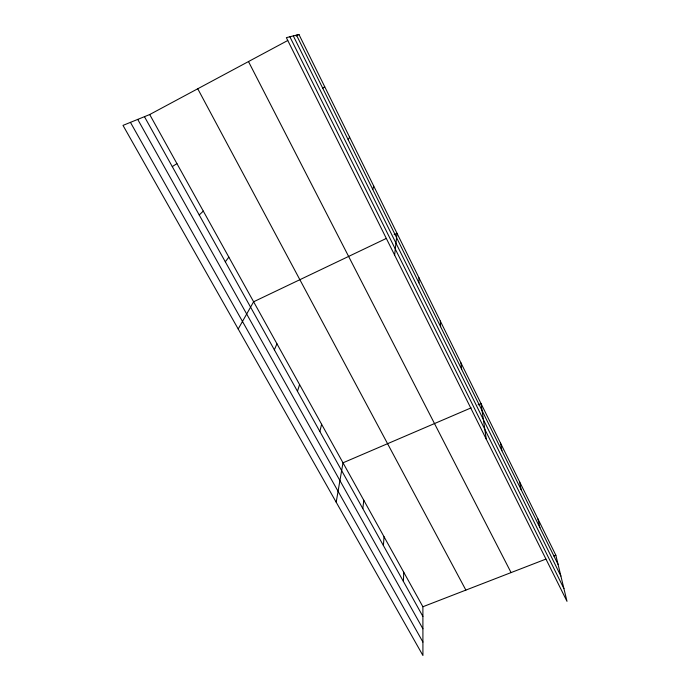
<?xml version="1.0" encoding="UTF-8"?>
<svg xmlns="http://www.w3.org/2000/svg" width="690" height="690" viewBox="0 0 690 690"><rect width="100%" height="100%" fill="white"/><g stroke="black" fill="none" stroke-linecap="round" stroke-linejoin="round"><path stroke-width="1.03" d="M418.925 282.857L418.994 277.82M403.417 581.472L403.728 572.208M383.399 545.54L384.037 536.742M394.628 255.093L397.035 233.323L394.128 234.704M362.819 508.599L363.803 500.284M336.185 502.191L342.999 462.809L471.141 407.85M319.867 431.517L321.609 424.264M372.773 189.474L373.695 186.015M297.45 391.273L299.598 384.615M274.361 349.83L276.94 343.801M348.191 139.734L349.597 137.163M238.197 329.001L253.618 301.772L386.383 238.404M225.302 261.786L228.847 257.146M199.22 214.97L203.3 211.106M322.773 88.311L324.697 86.681M172.284 166.618L176.925 163.599M149.696 114.54L422.892 606.743L422.927 655.5L123.001 125.39L149.696 114.54L287.73 40.512M296.148 36.001L298.951 34.5L555.855 555.243L566.999 601.335L286.367 37.648L298.951 34.5M478.075 404.875L481.042 403.598L486.252 439.133M422.892 606.743L545.902 559.098M553.863 556.011L555.855 555.243M130.436 122.363L422.918 642.071M137.724 119.404L422.91 628.797M144.452 116.67L422.901 616.437M197.754 88.769L465.879 590.097M248.486 61.565L511.074 572.588M289.878 36.768L563.92 588.613M296.484 35.112L558.063 564.386M293.319 35.906L560.884 576.064M537.933 518.906L539.873 527.574M519.501 481.551L521.157 489.702M500.543 443.135L501.897 450.734M460.963 362.906L461.653 369.305M440.289 320.997L440.617 326.741"/></g></svg>
